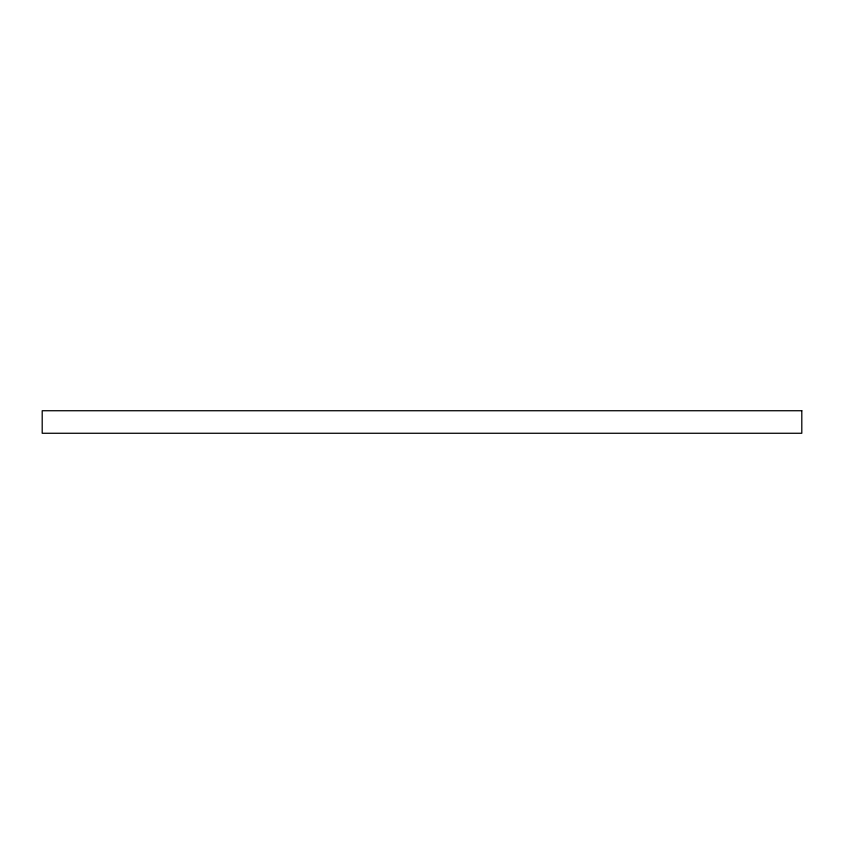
<?xml version="1.0" encoding="UTF-8"?>
<svg xmlns="http://www.w3.org/2000/svg" width="844" height="844" viewBox="0 0 844 844"><rect width="100%" height="100%" fill="white"/><g stroke="black" fill="none" stroke-linecap="round" stroke-linejoin="round"><path stroke-width="1.27" d="M801.8 410.733L42.2 410.733L42.2 433.267L801.8 433.267L801.8 410.733"/></g></svg>
